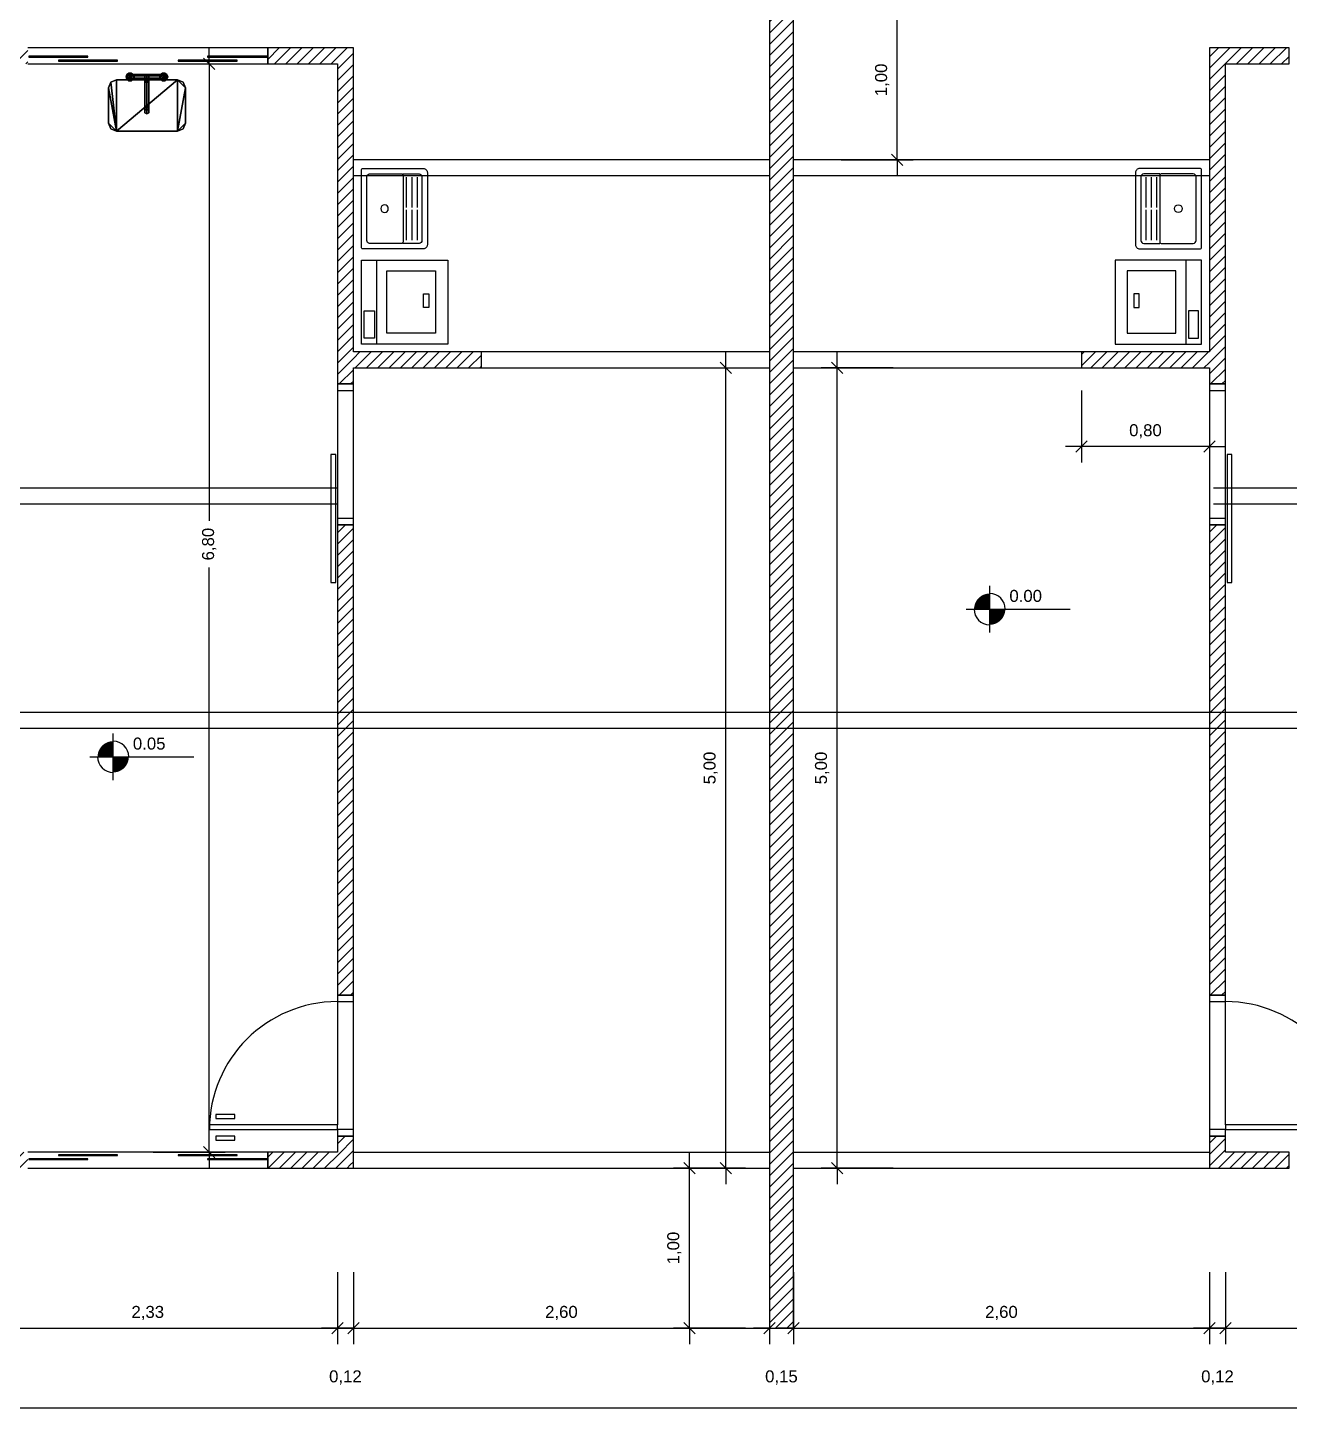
# Model space of a CAD drawing. Header units: metres. Extents: x 49 to 320, y -91 to 27.
# Drawn here: x 295.53 to 303.42, y -36.38 to -27.66 of the extents above; entities that cross this region are included whole.
import ezdxf

# ---------------------------------------------------------------- set-up
doc = ezdxf.new("R2010")
doc.units = ezdxf.units.M
doc.header["$LTSCALE"] = 0.2
for name, color, linetype in [('ARQ-___-___-CTA', 240, 'Continuous'), ('ARQ-___-___-LEG', 3, 'Continuous'), ('ARQ-___-___-VST', 9, 'Continuous'), ('ARQ-ALV', 6, 'Continuous'), ('ARQ-ALV-___-HTC', 13, 'Continuous'), ('ARQ-CXO', 2, 'Continuous'), ('ARQ-DVI', 1, 'Continuous'), ('ARQ-EQP', 24, 'Continuous'), ('ARQ-EQP-___-INT', 7, 'Continuous'), ('ARQ-PIS', 2, 'Continuous')]:
    doc.layers.add(name, color=color, linetype=linetype)
doc.styles.add('REGUA60', font='arial.ttf')
doc.dimstyles.new('Active3D', dxfattribs={"dimtxt": 1.5, "dimasz": 0.01, "dimexe": 2, "dimexo": 3, "dimgap": 0.98, "dimtad": 1, "dimlfac": -1, "dimrnd": 0.005, "dimzin": 0, "dimtxsty": 'REGUA60', "dimblk": 'COTATR', "dimcen": 4, "dimdle": 4, "dimclrt": 2, "dimadec": 0, "dimazin": 0, "dimtfac": 1, "dimtmove": 2, "dimatfit": 2, "dimfxl": 1, "dimarcsym": 0})
pattern_1 = [(45, (316.507574, -41.967676), (-0.03535534, 0.03535534), [])]

# ---------------------------------------------------------------- blocks, each defined once
blk = doc.blocks.new('EQLAV1_2')
at = {"color": 0}
blk.add_lwpolyline([(30.8, -10), (-30.8, -10), (-30.8, -73.5), (30.8, -73.5)], close=True, dxfattribs=at)
at = {"layer": 'ARQ-EQP-___-INT'}
blk.add_line((30.8, -21.3), (-30.8, -21.3), dxfattribs=at)
for points in [[(6.4, -19.6), (26.4, -19.6), (26.4, -12.1), (6.4, -12.1)], [(22.9, -64.6), (22.9, -28.8), (-23, -28.8), (-23, -64.6)], [(4, -59.7), (4, -55.7), (-6, -55.7), (-6, -59.7)]]:
    blk.add_lwpolyline(points, close=True, dxfattribs=at)
blk = doc.blocks.new('SAT13S_2')
at = {"layer": 'ARQ-EQP', "color": 0, "linetype": 'ByBlock'}
blk.add_lwpolyline([(-26.5, -48.5), (26.5, -48.5, 0.414214), (29.5, -45.5), (29.5, -1, 0.414214), (28.5, 0), (-28.5, 0, 0.414214), (-29.5, -1), (-29.5, -45.5, 0.414214)], format="xyb", close=True, dxfattribs=at)
at = {"layer": 'ARQ-EQP-___-INT'}
for points in [[(25.5, -27.7), (25.5, -6, 0.414214), (23.5, -4), (-23.5, -4, 0.414214), (-25.5, -6), (-25.5, -27.7)], [(-25.5, -27.8), (-25.5, -29.7, 0.414214), (-24.5, -30.6), (-23.2, -30.6), (23.1, -30.6), (24.5, -30.6, 0.414214), (25.5, -29.7), (25.5, -27.8)], [(-25.5, -30.5), (-25.5, -42.5, 0.414214), (-23.5, -44.5)], [(-23.5, -44.5), (23.5, -44.5, 0.414214), (25.5, -42.5), (25.5, -30.5, 0.414214)], [(-23.2, -33), (-0.9, -33, 0.414214)], [(-23.2, -37), (-0.9, -37, 0.414214)], [(-23.2, -41), (-0.9, -41, 0.414214)], [(0.8, -33), (23.1, -33, 0.414214)], [(0.8, -37), (23.1, -37, 0.414214)], [(0.8, -41), (23.1, -41, 0.414214)]]:
    blk.add_lwpolyline(points, format="xyb", dxfattribs=at)
blk.add_circle((0, -17), 2.8, dxfattribs=at)
blk = doc.blocks.new('MCCUB1_3')
at = {"color": 254}
mesh = blk.add_polyface(dxfattribs=at)
corners = [(-1.37, -30.51, 100.3), (-1.37, -30.51, 95.49), (-0.07, -31.26, 95.49), (-0.07, -31.26, 100.61), (-1.37, -29.01, 99.68), (-1.37, -29.01, 95.49), (-0.07, -28.26, 99.37), (-0.07, -28.26, 95.49), (1.23, -29.01, 99.68), (1.23, -29.01, 95.49), (1.23, -30.51, 100.3), (1.23, -30.51, 95.49), (-1.37, -27.24, 103.57), (-0.07, -27.55, 104.32), (-1.37, -26.62, 102.07), (-0.07, -26.31, 101.32), (1.23, -26.62, 102.07), (1.23, -27.24, 103.57), (-1.37, -10.62, 103.57), (-0.07, -10.31, 104.32), (-1.37, -11.24, 102.07), (-0.07, -11.55, 101.32), (1.23, -11.24, 102.07), (1.23, -10.62, 103.57), (-1.37, -7.57, 100.52), (-0.07, -7.04, 101.05), (-1.37, -8.63, 99.46), (-0.07, -9.16, 98.93), (1.23, -8.63, 99.46), (1.23, -7.57, 100.52), (-12.07, -6.6, 99.98), (-12.07, -7.35, 101.29), (11.93, -7.35, 101.29), (11.93, -6.6, 99.98), (-12.07, -7.36, 98.69), (11.93, -7.36, 98.69), (-12.07, -8.86, 98.7), (11.93, -8.86, 98.7), (-12.07, -9.6, 100), (11.93, -9.6, 100), (-12.07, -8.85, 101.29), (11.93, -8.85, 101.29), (12.46, -6.63, 106.88), (11.21, -5.72, 106.88), (9.67, -5.72, 106.88), (8.42, -6.62, 106.88), (7.93, -8.09, 106.88), (8.4, -9.56, 106.88), (9.64, -10.47, 106.88), (12.44, -9.59, 106.88), (11.19, -10.48, 106.88), (12.93, -8.12, 106.88), (12.46, -6.63, 101.88), (11.21, -5.72, 101.88), (9.67, -5.72, 101.88), (8.42, -6.62, 101.88), (7.93, -8.09, 101.88), (8.4, -9.56, 101.88), (9.64, -10.47, 101.88), (11.19, -10.48, 101.88), (12.44, -9.59, 101.88), (12.93, -8.12, 101.88), (-8.07, -8.12, 101.88), (-8.54, -6.63, 101.88), (-8.54, -6.63, 106.88), (-8.07, -8.12, 106.88), (-8.56, -9.59, 101.88), (-8.56, -9.59, 106.88), (-9.81, -10.48, 101.88), (-9.81, -10.48, 106.88), (-11.36, -10.47, 101.88), (-11.36, -10.47, 106.88), (-12.6, -9.56, 101.88), (-12.6, -9.56, 106.88), (-13.07, -8.09, 101.88), (-13.07, -8.09, 106.88), (-12.58, -6.62, 101.88), (-12.58, -6.62, 106.88), (-11.33, -5.72, 101.88), (-11.33, -5.72, 106.88), (-9.79, -5.72, 101.88), (-9.79, -5.72, 106.88)]
mesh.append_faces([[corners[k] for k in face] for face in [(30, 31, 32, 33), (34, 30, 33, 35), (36, 34, 35, 37), (38, 36, 37, 39), (40, 38, 39, 41), (31, 40, 41, 32), (52, 53, 43, 42), (53, 54, 44, 43), (54, 55, 45, 44), (55, 56, 46, 45), (56, 57, 47, 46), (57, 58, 48, 47), (58, 59, 50, 48), (59, 60, 49, 50), (60, 61, 51, 49), (61, 52, 42, 51), (62, 63, 64, 65), (66, 62, 65, 67), (68, 66, 67, 69), (70, 68, 69, 71), (72, 70, 71, 73), (74, 72, 73, 75), (76, 74, 75, 77), (78, 76, 77, 79), (80, 78, 79, 81), (63, 80, 81, 64)]], dxfattribs={"color": 254})
mesh.append_faces([[corners[k] for k in face] for face in [(32, 37, 35, 33), (49, 48, 50), (42, 49, 51), (64, 67, 65), (67, 71, 69)]], dxfattribs={"vtx0": -1, "color": 254})
mesh.append_faces([[corners[k] for k in face] for face in [(32, 39, 37), (42, 44, 45), (42, 45, 46), (42, 46, 47), (42, 47, 48), (64, 73, 71), (64, 75, 73), (64, 77, 75), (64, 79, 77)]], dxfattribs={"vtx0": -1, "vtx2": -1, "color": 254})
mesh.append_faces([[corners[k] for k in face] for face in [(24, 18, 19, 25), (26, 20, 18, 24), (27, 21, 20, 26), (28, 22, 21, 27), (29, 23, 22, 28), (25, 19, 23, 29)]], dxfattribs={"vtx1": -1, "color": 254})
mesh.append_faces([[corners[k] for k in face] for face in [(36, 38, 31)]], dxfattribs={"vtx1": -1, "vtx2": -1, "color": 254})
mesh.append_faces([[corners[k] for k in face] for face in [(12, 0, 3, 13), (14, 4, 0, 12), (15, 6, 4, 14), (16, 8, 6, 15), (17, 10, 8, 16), (13, 3, 10, 17), (18, 12, 13, 19), (20, 14, 12, 18), (21, 15, 14, 20), (22, 16, 15, 21), (23, 17, 16, 22), (19, 13, 17, 23)]], dxfattribs={"vtx1": -1, "vtx3": -1, "color": 254})
mesh.append_faces([[corners[k] for k in face] for face in [(32, 41, 39), (30, 34, 36, 31), (38, 40, 31), (42, 43, 44), (64, 81, 79)]], dxfattribs={"vtx2": -1, "color": 254})
mesh.append_faces([[corners[k] for k in face] for face in [(0, 1, 2, 3), (4, 5, 1, 0), (6, 7, 5, 4), (8, 9, 7, 6), (10, 11, 9, 8), (3, 2, 11, 10)]], dxfattribs={"vtx3": -1, "color": 254})
mesh = blk.add_polyface(dxfattribs=at)
corners = [(-24, -37, 70), (-22.54, -40.54, 70), (-19, -42, 70), (-24, -15, 70), (-22.54, -11.46, 70), (-19, -10, 70), (19, -10, 70), (19, -42, 70), (24, -15, 70), (24, -37, 70), (22.54, -40.54, 70), (22.54, -11.46, 70), (-24, -37, 85), (-22.54, -40.54, 85), (-19, -42, 85), (19, -42, 85), (22.54, -40.54, 85), (24, -37, 85), (24, -15, 85), (22.54, -11.46, 85), (19, -10, 85), (-19, -10, 85), (-22.54, -11.46, 85), (-24, -15, 85)]
mesh.append_faces([[corners[k] for k in face] for face in [(9, 7, 10), (6, 8, 11)]], dxfattribs={"vtx0": -1, "color": 254})
mesh.append_faces([[corners[k] for k in face] for face in [(0, 2, 3), (3, 2, 4), (4, 2, 5), (5, 2, 6), (8, 7, 9)]], dxfattribs={"vtx0": -1, "vtx1": -1, "color": 254})
mesh.append_faces([[corners[k] for k in face] for face in [(6, 7, 8)]], dxfattribs={"vtx0": -1, "vtx1": -1, "vtx2": -1, "color": 254})
mesh.append_faces([[corners[k] for k in face] for face in [(6, 2, 7)]], dxfattribs={"vtx0": -1, "vtx2": -1, "color": 254})
mesh.append_faces([[corners[k] for k in face] for face in [(12, 13, 0), (13, 14, 1), (14, 15, 2), (15, 16, 7), (16, 17, 10), (17, 18, 9), (18, 19, 8), (19, 20, 11), (20, 21, 6), (21, 22, 5), (22, 23, 4), (23, 12, 3)]], dxfattribs={"vtx1": -1, "color": 254})
mesh.append_faces([[corners[k] for k in face] for face in [(0, 1, 2), (13, 1, 0), (14, 2, 1), (15, 7, 2), (16, 10, 7), (17, 9, 10), (18, 8, 9), (19, 11, 8), (20, 6, 11), (21, 5, 6), (22, 4, 5), (23, 3, 4), (12, 0, 3)]], dxfattribs={"vtx2": -1, "color": 254})
blk = doc.blocks.new('COTATR')
at = {"color": 6}
blk.add_line((-71, -71), (71, 71), dxfattribs=at)
at = {"color": 0, "linetype": 'ByBlock'}
blk.add_line((0, 0), (200, 0), dxfattribs=at)
blk = doc.blocks.new('*D652')
at = {"layer": 'ARQ-___-___-CTA', "color": 0, "lineweight": -2, "transparency": 16777216}
for p, q in [((300.1689, -35.4317), (300.1689, -35.8817)), ((297.5694, -35.7817), (300.1684, -35.7817))]:
    blk.add_line(p, q, dxfattribs=at)
at = {"layer": 'Defpoints', "color": 0, "transparency": 16777216}
for p in [(297.5689, -35.2817), (300.1689, -35.2817), (300.1689, -35.7817)]:
    blk.add_point(p, dxfattribs=at)
at = {"layer": 'ARQ-___-___-CTA', "color": 0, "lineweight": -2, "transparency": 16777216, "xscale": 0.0005, "yscale": 0.0005, "zscale": 0.0005, "rotation": 180}
blk.add_blockref('COTATR', (297.5689, -35.7817), dxfattribs=at)
at = {"layer": 'ARQ-___-___-CTA', "color": 0, "lineweight": -2, "transparency": 16777216, "xscale": 0.0005, "yscale": 0.0005, "zscale": 0.0005}
blk.add_blockref('COTATR', (300.1689, -35.7817), dxfattribs=at)
at = {"layer": 'ARQ-___-___-CTA', "color": 2, "transparency": 16777216, "insert": (298.8689, -35.6876), "char_height": 0.075, "attachment_point": 5, "style": 'REGUA60'}
blk.add_mtext('2,60', dxfattribs=at)
blk = doc.blocks.new('*D653')
at = {"layer": 'ARQ-___-___-CTA', "color": 0, "lineweight": -2, "transparency": 16777216}
for p, q in [((300.3189, -35.4317), (300.3189, -35.8817)), ((300.1694, -35.7817), (300.3184, -35.7817))]:
    blk.add_line(p, q, dxfattribs=at)
at = {"layer": 'Defpoints', "color": 0, "transparency": 16777216}
for p in [(300.1689, -35.2817), (300.3189, -35.2817), (300.3189, -35.7817)]:
    blk.add_point(p, dxfattribs=at)
at = {"layer": 'ARQ-___-___-CTA', "color": 0, "lineweight": -2, "transparency": 16777216, "xscale": 0.0005, "yscale": 0.0005, "zscale": 0.0005, "rotation": 180}
blk.add_blockref('COTATR', (300.1689, -35.7817), dxfattribs=at)
at = {"layer": 'ARQ-___-___-CTA', "color": 0, "lineweight": -2, "transparency": 16777216, "xscale": 0.0005, "yscale": 0.0005, "zscale": 0.0005}
blk.add_blockref('COTATR', (300.3189, -35.7817), dxfattribs=at)
at = {"layer": 'ARQ-___-___-CTA', "color": 2, "transparency": 16777216, "insert": (300.2439, -36.0904), "char_height": 0.075, "attachment_point": 5, "style": 'REGUA60'}
blk.add_mtext('0,15', dxfattribs=at)
blk = doc.blocks.new('*D654')
at = {"layer": 'ARQ-___-___-CTA', "color": 0, "lineweight": -2, "transparency": 16777216}
for p, q in [((302.9189, -35.4317), (302.9189, -35.8817)), ((300.3194, -35.7817), (302.9184, -35.7817))]:
    blk.add_line(p, q, dxfattribs=at)
at = {"layer": 'Defpoints', "color": 0, "transparency": 16777216}
for p in [(300.3189, -35.2817), (302.9189, -35.2817), (302.9189, -35.7817)]:
    blk.add_point(p, dxfattribs=at)
at = {"layer": 'ARQ-___-___-CTA', "color": 0, "lineweight": -2, "transparency": 16777216, "xscale": 0.0005, "yscale": 0.0005, "zscale": 0.0005, "rotation": 180}
blk.add_blockref('COTATR', (300.3189, -35.7817), dxfattribs=at)
at = {"layer": 'ARQ-___-___-CTA', "color": 0, "lineweight": -2, "transparency": 16777216, "xscale": 0.0005, "yscale": 0.0005, "zscale": 0.0005}
blk.add_blockref('COTATR', (302.9189, -35.7817), dxfattribs=at)
at = {"layer": 'ARQ-___-___-CTA', "color": 2, "transparency": 16777216, "insert": (301.6189, -35.6876), "char_height": 0.075, "attachment_point": 5, "style": 'REGUA60'}
blk.add_mtext('2,60', dxfattribs=at)
blk = doc.blocks.new('*D657')
at = {"layer": 'ARQ-___-___-CTA', "color": 0, "lineweight": -2, "transparency": 16777216}
for p, q in [((274.0839, -35.9317), (274.0839, -36.3817)), ((308.9639, -35.9317), (308.9639, -36.3817)), ((274.0844, -36.2817), (291.5472, -36.2817)), ((308.9634, -36.2817), (291.8983, -36.2817))]:
    blk.add_line(p, q, dxfattribs=at)
at = {"layer": 'Defpoints', "color": 0, "transparency": 16777216}
for p in [(274.0839, -35.7817), (308.9639, -35.7817), (308.9639, -36.2817)]:
    blk.add_point(p, dxfattribs=at)
at = {"layer": 'ARQ-___-___-CTA', "color": 0, "lineweight": -2, "transparency": 16777216, "xscale": 0.0005, "yscale": 0.0005, "zscale": 0.0005, "rotation": 180}
blk.add_blockref('COTATR', (274.0839, -36.2817), dxfattribs=at)
at = {"layer": 'ARQ-___-___-CTA', "color": 0, "lineweight": -2, "transparency": 16777216, "xscale": 0.0005, "yscale": 0.0005, "zscale": 0.0005}
blk.add_blockref('COTATR', (308.9639, -36.2817), dxfattribs=at)
at = {"layer": 'ARQ-___-___-CTA', "color": 2, "transparency": 16777216, "insert": (291.7227, -36.2817), "char_height": 0.075, "attachment_point": 5, "style": 'REGUA60'}
blk.add_mtext('34,88', dxfattribs=at)
blk = doc.blocks.new('*D640')
at = {"layer": 'ARQ-___-___-CTA', "color": 0, "lineweight": -2, "transparency": 16777216}
for p, q in [((302.1189, -29.9218), (302.1189, -30.3718)), ((302.9189, -29.9218), (302.9189, -30.3718)), ((302.9184, -30.2718), (302.1194, -30.2718))]:
    blk.add_line(p, q, dxfattribs=at)
at = {"layer": 'Defpoints', "color": 0, "transparency": 16777216}
for p in [(302.1189, -29.7718), (302.9189, -29.7718), (302.1189, -30.2718)]:
    blk.add_point(p, dxfattribs=at)
at = {"layer": 'ARQ-___-___-CTA', "color": 0, "lineweight": -2, "transparency": 16777216, "xscale": 0.0005, "yscale": 0.0005, "zscale": 0.0005, "rotation": 180}
blk.add_blockref('COTATR', (302.1189, -30.2718), dxfattribs=at)
at = {"layer": 'ARQ-___-___-CTA', "color": 0, "lineweight": -2, "transparency": 16777216, "xscale": 0.0005, "yscale": 0.0005, "zscale": 0.0005}
blk.add_blockref('COTATR', (302.9189, -30.2718), dxfattribs=at)
at = {"layer": 'ARQ-___-___-CTA', "color": 2, "transparency": 16777216, "insert": (302.5189, -30.1777), "char_height": 0.075, "attachment_point": 5, "style": 'REGUA60'}
blk.add_mtext('0,80', dxfattribs=at)
blk = doc.blocks.new('*D641')
at = {"layer": 'ARQ-___-___-CTA', "color": 0, "lineweight": -2, "transparency": 16777216}
for p, q in [((300.9421, -29.7817), (300.4921, -29.7817)), ((300.5921, -34.7812), (300.5921, -29.7822)), ((300.9421, -34.7817), (300.4921, -34.7817))]:
    blk.add_line(p, q, dxfattribs=at)
at = {"layer": 'Defpoints', "color": 0, "transparency": 16777216}
for p in [(300.5921, -29.7817), (301.0921, -29.7817), (301.0921, -34.7817)]:
    blk.add_point(p, dxfattribs=at)
at = {"layer": 'ARQ-___-___-CTA', "color": 0, "lineweight": -2, "transparency": 16777216, "xscale": 0.0005, "yscale": 0.0005, "zscale": 0.0005}
for p, rotation in [((300.5921, -29.7817), 90), ((300.5921, -34.7817), 270)]:
    blk.add_blockref('COTATR', p, dxfattribs=dict(at, rotation=rotation))
at = {"layer": 'ARQ-___-___-CTA', "color": 2, "transparency": 16777216, "insert": (300.498, -32.2817), "char_height": 0.075, "attachment_point": 5, "rotation": 90, "style": 'REGUA60'}
blk.add_mtext('5,00', dxfattribs=at)
blk = doc.blocks.new('*D642')
at = {"layer": 'ARQ-___-___-CTA', "color": 0, "lineweight": -2, "transparency": 16777216}
for p, q in [((299.5457, -29.7817), (299.9957, -29.7817)), ((299.8957, -34.7812), (299.8957, -29.7822)), ((299.5457, -34.7817), (299.9957, -34.7817))]:
    blk.add_line(p, q, dxfattribs=at)
at = {"layer": 'Defpoints', "color": 0, "transparency": 16777216}
for p in [(299.3957, -29.7817), (299.8957, -29.7817), (299.3957, -34.7817)]:
    blk.add_point(p, dxfattribs=at)
at = {"layer": 'ARQ-___-___-CTA', "color": 0, "lineweight": -2, "transparency": 16777216, "xscale": 0.0005, "yscale": 0.0005, "zscale": 0.0005}
for p, rotation in [((299.8957, -29.7817), 90), ((299.8957, -34.7817), 270)]:
    blk.add_blockref('COTATR', p, dxfattribs=dict(at, rotation=rotation))
at = {"layer": 'ARQ-___-___-CTA', "color": 2, "transparency": 16777216, "insert": (299.8016, -32.2817), "char_height": 0.075, "attachment_point": 5, "rotation": 90, "style": 'REGUA60'}
blk.add_mtext('5,00', dxfattribs=at)
blk = doc.blocks.new('*D632')
at = {"layer": 'ARQ-___-___-CTA', "color": 0, "lineweight": -2, "transparency": 16777216}
for p, q in [((300.0189, -34.7817), (299.5689, -34.7817)), ((299.6689, -35.7812), (299.6689, -34.7822)), ((300.0189, -35.7817), (299.5689, -35.7817))]:
    blk.add_line(p, q, dxfattribs=at)
at = {"layer": 'Defpoints', "color": 0, "transparency": 16777216}
for p in [(299.6689, -34.7817), (300.1689, -34.7817), (300.1689, -35.7817)]:
    blk.add_point(p, dxfattribs=at)
at = {"layer": 'ARQ-___-___-CTA', "color": 0, "lineweight": -2, "transparency": 16777216, "xscale": 0.0005, "yscale": 0.0005, "zscale": 0.0005}
for p, rotation in [((299.6689, -34.7817), 90), ((299.6689, -35.7817), 270)]:
    blk.add_blockref('COTATR', p, dxfattribs=dict(at, rotation=rotation))
at = {"layer": 'ARQ-___-___-CTA', "color": 2, "transparency": 16777216, "insert": (299.5748, -35.2817), "char_height": 0.075, "attachment_point": 5, "rotation": 90, "style": 'REGUA60'}
blk.add_mtext('1,00', dxfattribs=at)
blk = doc.blocks.new('*D637')
at = {"layer": 'ARQ-___-___-CTA', "color": 0, "lineweight": -2, "transparency": 16777216}
for p, q in [((300.6176, -27.4817), (301.0676, -27.4817)), ((300.9676, -28.4812), (300.9676, -27.4822)), ((300.6176, -28.4817), (301.0676, -28.4817))]:
    blk.add_line(p, q, dxfattribs=at)
at = {"layer": 'Defpoints', "color": 0, "transparency": 16777216}
for p in [(300.4676, -27.4817), (300.9676, -27.4817), (300.4676, -28.4817)]:
    blk.add_point(p, dxfattribs=at)
at = {"layer": 'ARQ-___-___-CTA', "color": 0, "lineweight": -2, "transparency": 16777216, "xscale": 0.0005, "yscale": 0.0005, "zscale": 0.0005}
for p, rotation in [((300.9676, -27.4817), 90), ((300.9676, -28.4817), 270)]:
    blk.add_blockref('COTATR', p, dxfattribs=dict(at, rotation=rotation))
at = {"layer": 'ARQ-___-___-CTA', "color": 2, "transparency": 16777216, "insert": (300.8735, -27.9817), "char_height": 0.075, "attachment_point": 5, "rotation": 90, "style": 'REGUA60'}
blk.add_mtext('1,00', dxfattribs=at)
blk = doc.blocks.new('NivelPB')
for p, q in [((0, -2.92), (0, 2.92)), ((-2.92, 0), (10.07, 0))]:
    blk.add_line(p, q)
at = {"const_width": 1.95}
for points in [[(-0.98, 0, -0.414214), (0, 0.98, -0.618034)], [(0, -0.98, 0.414214), (0.98, 0, 0.618034)]]:
    blk.add_lwpolyline(points, format="xyb", dxfattribs=at)
for start, end in [(0, 90), (180, 270)]:
    blk.add_arc((0, 0), 1.95, start, end)
at = {"color": 0, "linetype": 'ByBlock', "style": 'REGUA60', "width": 1.4}
blk.add_attdef('NIVEL', (2.46, 0.9), '', height=1.5, dxfattribs=at)
blk = doc.blocks.new('*D628')
at = {"layer": 'ARQ-___-___-CTA', "color": 0, "lineweight": -2, "transparency": 16777216}
for p, q in [((296.3175, -27.8817), (296.7675, -27.8817)), ((296.6675, -27.8822), (296.6675, -30.7361)), ((296.6675, -34.6812), (296.6675, -31.0291)), ((296.3175, -34.6817), (296.7675, -34.6817))]:
    blk.add_line(p, q, dxfattribs=at)
at = {"layer": 'Defpoints', "color": 0, "transparency": 16777216}
for p in [(296.1675, -27.8817), (296.6675, -27.8817), (296.1675, -34.6817)]:
    blk.add_point(p, dxfattribs=at)
at = {"layer": 'ARQ-___-___-CTA', "color": 0, "lineweight": -2, "transparency": 16777216, "xscale": 0.0005, "yscale": 0.0005, "zscale": 0.0005}
for p, rotation in [((296.6675, -27.8817), 90), ((296.6675, -34.6817), 270)]:
    blk.add_blockref('COTATR', p, dxfattribs=dict(at, rotation=rotation))
at = {"layer": 'ARQ-___-___-CTA', "color": 2, "transparency": 16777216, "insert": (296.6675, -30.8826), "char_height": 0.075, "attachment_point": 5, "rotation": 90, "style": 'REGUA60'}
blk.add_mtext('6,80', dxfattribs=at)

msp = doc.modelspace()

# ---------------------------------------------------------------- hatches: boundary and pattern name
at = {"layer": 'ARQ-ALV-___-HTC'}
h = msp.add_hatch(dxfattribs=at)
h.set_pattern_fill('_U', color=256, scale=0.05, angle=45, style=0, pattern_type=0)
h.set_pattern_definition(pattern_1)
h.paths.add_polyline_path([(300.3189, -35.7817), (300.3189, -27.4817), (300.1689, -27.4817), (300.1689, -35.7817)])
h = msp.add_hatch(dxfattribs=at)
h.set_pattern_fill('_U', color=256, scale=0.05, angle=45, style=0, pattern_type=0)
h.set_pattern_definition(pattern_1)
h.paths.add_polyline_path([(291.5989, -27.7817), (291.5989, -27.8817), (292.5489, -27.8817), (292.5489, -27.7817)])
h.paths.add_polyline_path([(297.0339, -27.7817), (297.0339, -27.8817), (297.4689, -27.8817), (297.5689, -27.7817)])
h.paths.add_polyline_path([(295.5339, -27.7817), (294.0489, -27.7817), (294.0489, -27.8817), (295.5339, -27.8817)])
h = msp.add_hatch(dxfattribs=at)
h.set_pattern_fill('_U', color=256, scale=0.05, angle=45, style=0, pattern_type=0)
h.set_pattern_definition(pattern_1)
h.paths.add_polyline_path([(297.4689, -29.8817), (297.5689, -29.8817), (297.5689, -27.7817), (297.4689, -27.8817)])
h.paths.add_polyline_path([(297.5689, -33.7017), (297.5689, -30.7617), (297.4689, -30.7617), (297.4689, -33.7017)])
h.paths.add_polyline_path([(297.4689, -34.5817), (297.4689, -34.6817), (297.5689, -34.7817), (297.5689, -34.5817)])
h = msp.add_hatch(dxfattribs=at)
h.set_pattern_fill('_U', color=256, scale=0.05, angle=45, style=0, pattern_type=0)
h.set_pattern_definition(pattern_1)
h.paths.add_polyline_path([(307.8639, -27.8817), (308.8139, -27.8817), (308.8139, -27.7817), (307.8639, -27.7817)])
h.paths.add_polyline_path([(306.3639, -27.8817), (306.3639, -27.7817), (304.9164, -27.7817), (304.9164, -27.8817)])
h.paths.add_polyline_path([(303.4164, -27.8817), (303.4164, -27.7817), (302.9189, -27.7817), (303.0189, -27.8817)])
h = msp.add_hatch(dxfattribs=at)
h.set_pattern_fill('_U', color=256, scale=0.05, angle=45, style=0, pattern_type=0)
h.set_pattern_definition(pattern_1)
h.paths.add_polyline_path([(302.9189, -33.7017), (303.0189, -33.7017), (303.0189, -30.7617), (302.9189, -30.7617)])
h.paths.add_polyline_path([(302.9189, -34.5817), (302.9189, -34.7817), (303.0189, -34.6817), (303.0189, -34.5817)])
h.paths.add_polyline_path([(303.0189, -29.8817), (303.0189, -27.8817), (302.9189, -27.7817), (302.9189, -29.8817)])
h = msp.add_hatch(dxfattribs=at)
h.set_pattern_fill('_U', color=256, scale=0.05, angle=45, style=0, pattern_type=0)
h.set_pattern_definition(pattern_1)
h.paths.add_polyline_path([(297.5689, -29.6817), (297.5689, -29.7817), (298.3689, -29.7817), (298.3689, -29.6817)])
h = msp.add_hatch(dxfattribs=at)
h.set_pattern_fill('_U', color=256, scale=0.05, angle=45, style=0, pattern_type=0)
h.set_pattern_definition(pattern_1)
h.paths.add_polyline_path([(302.9189, -29.7817), (302.9189, -29.6817), (302.1189, -29.6817), (302.1189, -29.7817)])
h = msp.add_hatch(dxfattribs=at)
h.set_pattern_fill('_U', color=256, scale=0.05, angle=45, style=0, pattern_type=0)
h.set_pattern_definition(pattern_1)
h.paths.add_polyline_path([(291.5989, -34.6817), (291.5989, -34.7817), (292.5489, -34.7817), (292.5489, -34.6817)])
h.paths.add_polyline_path([(297.0339, -34.6817), (297.0339, -34.7817), (297.5689, -34.7817), (297.4689, -34.6817)])
h.paths.add_polyline_path([(295.5339, -34.6817), (294.0489, -34.6817), (294.0489, -34.7817), (295.5339, -34.7817)])
h = msp.add_hatch(dxfattribs=at)
h.set_pattern_fill('_U', color=256, scale=0.05, angle=45, style=0, pattern_type=0)
h.set_pattern_definition(pattern_1)
h.paths.add_polyline_path([(307.8639, -34.7817), (308.8139, -34.7817), (308.8139, -34.6817), (307.8639, -34.6817)])
h.paths.add_polyline_path([(306.3639, -34.7817), (306.3639, -34.6817), (304.9164, -34.6817), (304.9164, -34.7817)])
h.paths.add_polyline_path([(303.4164, -34.7817), (303.4164, -34.6817), (303.0189, -34.6817), (302.9189, -34.7817)])

# ---------------------------------------------------------------- linework, layer by layer
at = {"layer": 'ARQ-___-___-CTA'}
for p, q in [((297.4689, -35.4317), (297.4689, -35.8817)), ((297.5689, -35.4317), (297.5689, -35.8817)), ((303.0189, -35.4317), (303.0189, -35.8817)), ((295.0994, -35.7817), (297.4684, -35.7817)), ((297.4694, -35.7817), (297.5684, -35.7817)), ((302.9194, -35.7817), (303.0184, -35.7817)), ((303.0194, -35.7817), (305.3134, -35.7817))]:
    msp.add_line(p, q, dxfattribs=at)
at = {"layer": 'ARQ-___-___-LEG'}
for p, q in [((294.1389, -30.5317), (297.4689, -30.5317)), ((302.9439, -30.5317), (306.2739, -30.5317)), ((294.1389, -30.6317), (297.4689, -30.6317)), ((302.9439, -30.6317), (306.3139, -30.6317)), ((294.1389, -31.9317), (306.2739, -31.9317)), ((294.1389, -32.0317), (306.2739, -32.0317))]:
    msp.add_line(p, q, dxfattribs=at)
at = {"layer": 'ARQ-___-___-VST'}
for p, q in [((297.0329, -27.7817), (295.5349, -27.7817)), ((295.5349, -27.8817), (297.0329, -27.8817)), ((297.4689, -29.9217), (297.4689, -30.7217)), ((297.5689, -30.7217), (297.5689, -29.9217)), ((302.9189, -29.9217), (302.9189, -30.7217)), ((303.0189, -30.7217), (303.0189, -29.9217)), ((297.4689, -33.7417), (297.4689, -34.5117)), ((297.5689, -34.5417), (297.5689, -33.7417)), ((302.9189, -33.7417), (302.9189, -34.5417)), ((303.0189, -34.5117), (303.0189, -33.7417)), ((296.8289, -34.4467), (296.7089, -34.4467)), ((296.7089, -34.4467), (296.7089, -34.4717)), ((296.8289, -34.4717), (296.8289, -34.4467)), ((296.7089, -34.4717), (296.8289, -34.4717)), ((296.8289, -34.5817), (296.7089, -34.5817)), ((296.7089, -34.5817), (296.7089, -34.6067)), ((296.7089, -34.6067), (296.8289, -34.6067)), ((296.8289, -34.6067), (296.8289, -34.5817)), ((297.0329, -34.6817), (295.5349, -34.6817)), ((295.5349, -34.7817), (297.0329, -34.7817))]:
    msp.add_line(p, q, dxfattribs=at)
at = {"layer": 'ARQ-ALV'}
for p, q in [((300.1689, -27.4817), (300.1689, -35.7817)), ((300.3189, -35.7817), (300.3189, -27.4817)), ((297.0339, -27.7817), (297.0339, -27.8817)), ((297.5689, -27.7817), (297.0339, -27.7817)), ((297.5689, -29.6817), (297.5689, -27.7817)), ((303.4164, -27.7817), (302.9189, -27.7817)), ((302.9189, -27.7817), (302.9189, -29.6817)), ((303.4164, -27.8817), (303.4164, -27.7817)), ((297.0339, -27.8817), (297.4689, -27.8817)), ((297.4689, -27.8817), (297.4689, -29.8817)), ((303.0189, -27.8817), (303.4164, -27.8817)), ((303.0189, -29.8817), (303.0189, -27.8817)), ((298.3689, -29.6817), (297.5689, -29.6817)), ((300.1689, -29.6817), (297.5689, -29.6817)), ((298.3689, -29.7817), (298.3689, -29.6817)), ((302.9189, -29.6817), (300.3189, -29.6817)), ((302.1189, -29.6817), (302.1189, -29.7817)), ((302.9189, -29.6817), (302.1189, -29.6817)), ((297.5689, -29.8817), (297.5689, -29.7817)), ((297.5689, -29.7817), (298.3689, -29.7817)), ((297.5689, -29.7817), (300.1689, -29.7817)), ((300.3189, -29.7817), (302.9189, -29.7817)), ((302.1189, -29.7817), (302.9189, -29.7817)), ((302.9189, -29.7817), (302.9189, -29.8817)), ((297.4689, -29.8817), (297.5689, -29.8817)), ((302.9189, -29.8817), (303.0189, -29.8817)), ((297.5689, -30.7617), (297.4689, -30.7617)), ((297.4689, -30.7617), (297.4689, -33.7017)), ((297.5689, -33.7017), (297.5689, -30.7617)), ((303.0189, -30.7617), (302.9189, -30.7617)), ((302.9189, -30.7617), (302.9189, -33.7017)), ((303.0189, -33.7017), (303.0189, -30.7617)), ((297.4689, -33.7017), (297.5689, -33.7017)), ((302.9189, -33.7017), (303.0189, -33.7017)), ((297.4689, -34.5817), (297.4689, -34.6817)), ((297.5689, -34.5817), (297.4689, -34.5817)), ((297.5689, -34.7817), (297.5689, -34.5817)), ((302.9189, -34.5817), (302.9189, -34.7817)), ((303.0189, -34.5817), (302.9189, -34.5817)), ((303.0189, -34.6817), (303.0189, -34.5817)), ((297.0339, -34.6817), (297.0339, -34.7817)), ((297.4689, -34.6817), (297.0339, -34.6817)), ((303.4164, -34.6817), (303.0189, -34.6817)), ((303.4164, -34.7817), (303.4164, -34.6817)), ((297.0339, -34.7817), (297.5689, -34.7817)), ((302.9189, -34.7817), (303.4164, -34.7817)), ((300.1689, -35.7817), (300.3189, -35.7817))]:
    msp.add_line(p, q, dxfattribs=at)
at = {"layer": 'ARQ-CXO'}
for p, q in [((297.0339, -27.7817), (297.0329, -27.7817)), ((297.0329, -27.7817), (297.0329, -27.8817)), ((297.0339, -27.8817), (297.0339, -27.7817)), ((297.0329, -27.8817), (297.0339, -27.8817)), ((297.5689, -29.8817), (297.4689, -29.8817)), ((297.4689, -29.8817), (297.4689, -29.9217)), ((297.4689, -29.9217), (297.5689, -29.9217)), ((297.5689, -29.9217), (297.5689, -29.8817)), ((303.0189, -29.8817), (302.9189, -29.8817)), ((302.9189, -29.8817), (302.9189, -29.9217)), ((302.9189, -29.9217), (303.0189, -29.9217)), ((303.0189, -29.9217), (303.0189, -29.8817)), ((297.4589, -30.3217), (297.4289, -30.3217)), ((297.4289, -30.3217), (297.4289, -31.1217)), ((297.4589, -31.1217), (297.4589, -30.3217)), ((303.0589, -30.3217), (303.0289, -30.3217)), ((303.0289, -30.3217), (303.0289, -31.1217)), ((303.0589, -31.1217), (303.0589, -30.3217)), ((297.4689, -30.7217), (297.4689, -30.7617)), ((297.5689, -30.7217), (297.4689, -30.7217)), ((297.4689, -30.7617), (297.5689, -30.7617)), ((297.5689, -30.7617), (297.5689, -30.7217)), ((302.9189, -30.7217), (302.9189, -30.7617)), ((303.0189, -30.7217), (302.9189, -30.7217)), ((302.9189, -30.7617), (303.0189, -30.7617)), ((303.0189, -30.7617), (303.0189, -30.7217)), ((297.4289, -31.1217), (297.4589, -31.1217)), ((303.0289, -31.1217), (303.0589, -31.1217)), ((297.5689, -33.7017), (297.4689, -33.7017)), ((297.4689, -33.7017), (297.4689, -33.7417)), ((297.4689, -33.7417), (297.5689, -33.7417)), ((297.5689, -33.7417), (297.5689, -33.7017)), ((303.0189, -33.7017), (302.9189, -33.7017)), ((302.9189, -33.7017), (302.9189, -33.7417)), ((302.9189, -33.7417), (303.0189, -33.7417)), ((303.0189, -33.7417), (303.0189, -33.7017)), ((297.4689, -34.5117), (296.6689, -34.5117)), ((296.6689, -34.5117), (296.6689, -34.5417)), ((296.6689, -34.5417), (297.4689, -34.5417)), ((297.4689, -34.5417), (297.4689, -34.5117)), ((297.4689, -34.5417), (297.4689, -34.5817)), ((297.5689, -34.5417), (297.4689, -34.5417)), ((297.5689, -34.5817), (297.5689, -34.5417)), ((302.9189, -34.5417), (302.9189, -34.5817)), ((303.0189, -34.5417), (302.9189, -34.5417)), ((303.8189, -34.5117), (303.0189, -34.5117)), ((303.0189, -34.5117), (303.0189, -34.5417)), ((303.0189, -34.5817), (303.0189, -34.5417)), ((303.0189, -34.5417), (303.8189, -34.5417)), ((297.4689, -34.5817), (297.5689, -34.5817)), ((302.9189, -34.5817), (303.0189, -34.5817)), ((297.0339, -34.6817), (297.0329, -34.6817)), ((297.0329, -34.6817), (297.0329, -34.7817)), ((297.0339, -34.7817), (297.0339, -34.6817)), ((297.0329, -34.7817), (297.0339, -34.7817))]:
    msp.add_line(p, q, dxfattribs=at)
at = {"layer": 'ARQ-DVI'}
for p, q in [((295.9101, -27.8342), (295.5409, -27.8342)), ((295.5409, -27.8342), (295.5409, -27.8392)), ((295.5409, -27.8392), (295.9101, -27.8392)), ((296.0947, -27.8592), (295.7255, -27.8592)), ((295.7255, -27.8592), (295.7255, -27.8642)), ((295.7255, -27.8642), (296.0947, -27.8642)), ((295.9101, -27.8392), (295.9101, -27.8342)), ((296.0947, -27.8642), (296.0947, -27.8592)), ((296.8422, -27.8592), (296.473, -27.8592)), ((296.473, -27.8592), (296.473, -27.8642)), ((296.473, -27.8642), (296.8422, -27.8642)), ((297.0269, -27.8342), (296.6576, -27.8342)), ((296.6576, -27.8342), (296.6576, -27.8392)), ((296.6576, -27.8392), (297.0269, -27.8392)), ((296.8422, -27.8642), (296.8422, -27.8592)), ((297.0269, -27.8392), (297.0269, -27.8342)), ((295.9101, -34.7242), (295.5409, -34.7242)), ((295.5409, -34.7242), (295.5409, -34.7292)), ((296.0947, -34.6992), (295.7255, -34.6992)), ((295.7255, -34.6992), (295.7255, -34.7042)), ((295.7255, -34.7042), (296.0947, -34.7042)), ((295.9101, -34.7292), (295.9101, -34.7242)), ((296.0947, -34.7042), (296.0947, -34.6992)), ((296.8422, -34.6992), (296.473, -34.6992)), ((296.473, -34.6992), (296.473, -34.7042)), ((296.473, -34.7042), (296.8422, -34.7042)), ((297.0269, -34.7242), (296.6576, -34.7242)), ((296.6576, -34.7242), (296.6576, -34.7292)), ((296.8422, -34.7042), (296.8422, -34.6992)), ((297.0269, -34.7292), (297.0269, -34.7242)), ((295.5409, -34.7292), (295.9101, -34.7292)), ((296.6576, -34.7292), (297.0269, -34.7292))]:
    msp.add_line(p, q, dxfattribs=at)
at = {"layer": 'ARQ-PIS'}
for p, q in [((300.1689, -28.4817), (297.5689, -28.4817)), ((300.1689, -28.4817), (297.5689, -28.4817)), ((302.9189, -28.4817), (300.3189, -28.4817)), ((302.9189, -28.4817), (300.3189, -28.4817)), ((300.1689, -28.5817), (297.5689, -28.5817)), ((302.9189, -28.5817), (300.3189, -28.5817)), ((302.9189, -28.5817), (300.3189, -28.5817)), ((297.5689, -30.7217), (297.5689, -29.9217)), ((302.9189, -29.9217), (302.9189, -30.7217)), ((297.5689, -34.5417), (297.5689, -33.7417)), ((302.9189, -33.7417), (302.9189, -34.5417)), ((297.5689, -34.6817), (300.1689, -34.6817)), ((297.5689, -34.6817), (300.1689, -34.6817)), ((300.3189, -34.6817), (302.9189, -34.6817)), ((300.3189, -34.6817), (302.9189, -34.6817)), ((297.5689, -34.7817), (300.1689, -34.7817)), ((297.5689, -34.7817), (300.1689, -34.7817)), ((300.3189, -34.7817), (302.9189, -34.7817)), ((300.3189, -34.7817), (302.9189, -34.7817))]:
    msp.add_line(p, q, dxfattribs=at)
for centre, start, end in [((297.4689, -34.5417), 90, 180), ((303.0189, -34.5417), 0, 90)]:
    msp.add_arc(centre, 0.8, start, end, dxfattribs=at)

# ---------------------------------------------------------------- block references
at = {"layer": 'ARQ-___-___-CTA', "color": 2}
ref = msp.add_blockref('NivelPB', (301.5454, -31.2889), dxfattribs=dict(at, xscale=0.05, yscale=0.05, zscale=0.05))
ref.add_attrib('NIVEL', '0.00', (301.6684, -31.2437), dxfattribs={"layer": '0', "color": 0, "linetype": 'ByBlock', "height": 0.075, "style": 'REGUA60'})
ref = msp.add_blockref('NivelPB', (296.0678, -32.2117), dxfattribs=dict(at, xscale=0.05, yscale=0.05, zscale=0.05))
ref.add_attrib('NIVEL', '0.05', (296.1907, -32.1665), dxfattribs={"layer": '0', "color": 0, "linetype": 'ByBlock', "height": 0.075, "style": 'REGUA60'})
at = {"layer": 'ARQ-___-___-CTA', "xscale": 0.0005, "yscale": 0.0005, "zscale": 0.0005, "rotation": 180}
for p in [(297.4689, -35.7817), (302.9189, -35.7817), (303.0189, -35.7817)]:
    msp.add_blockref('COTATR', p, dxfattribs=at)
at = {"layer": 'ARQ-___-___-CTA', "xscale": 0.0005, "yscale": 0.0005, "zscale": 0.0005}
for p in [(297.4689, -35.7817), (297.5689, -35.7817), (303.0189, -35.7817)]:
    msp.add_blockref('COTATR', p, dxfattribs=at)
at = {"layer": 'ARQ-___-___-VST', "xscale": 0.01, "yscale": 0.01, "zscale": 0.01}
msp.add_blockref('MCCUB1_3', (296.2789, -27.8817), dxfattribs=at)
at = {"layer": 'ARQ-___-___-VST', "yscale": 0.0085, "zscale": 0.0085}
for name, p, xscale, rotation in [('SAT13S_2', (297.6189, -28.7861), -0.0085, 90), ('SAT13S_2', (302.8689, -28.7861), 0.0085, 270), ('EQLAV1_2', (297.5339, -29.3703), -0.0085, 90), ('EQLAV1_2', (302.9539, -29.3703), 0.0085, 270)]:
    msp.add_blockref(name, p, dxfattribs=dict(at, xscale=xscale, rotation=rotation))

# ---------------------------------------------------------------- texts
at = {"layer": 'ARQ-___-___-CTA', "color": 2, "char_height": 0.075, "attachment_point": 5, "style": 'REGUA60'}
for s, insert in [('2,33', (296.2839, -35.6876)), ('0,12', (297.5189, -36.0904)), ('0,12', (302.9689, -36.0904))]:
    msp.add_mtext(s, dxfattribs=dict(at, insert=insert))

# ---------------------------------------------------------------- dimensions: what is measured, and where the dimension line sits
at = {"layer": 'ARQ-___-___-CTA'}
for base, p1, p2, angle, picture, middle in [((300.9676, -27.4817), (300.4676, -28.4817), (300.4676, -27.4817), 90, '*D637', (300.8735, -27.9817)), ((299.8957, -29.7817), (299.3957, -34.7817), (299.3957, -29.7817), 90, '*D642', (299.8016, -32.2817)), ((300.5921, -29.7817), (301.0921, -34.7817), (301.0921, -29.7817), 90, '*D641', (300.498, -32.2817)), ((302.1189, -30.2718), (302.9189, -29.7718), (302.1189, -29.7718), 180, '*D640', (302.5189, -30.1777)), ((299.6689, -34.7817), (300.1689, -35.7817), (300.1689, -34.7817), 90, '*D632', (299.5748, -35.2817))]:
    dim = msp.add_linear_dim(base=base, p1=p1, p2=p2, angle=angle, dimstyle='Active3D', override={"dimscale": 0.05}, dxfattribs=at)
    dim.commit()
    dim.dimension.update_dxf_attribs({"geometry": picture, "text_midpoint": middle})
dim = msp.add_linear_dim(base=(296.6675, -27.8817), p1=(296.1675, -34.6817), p2=(296.1675, -27.8817), angle=90, dimstyle='Active3D', override={"dimscale": 0.05}, dxfattribs=at)
dim.commit()
dim.dimension.update_dxf_attribs({"geometry": '*D628', "text_midpoint": (296.6675, -30.8826), "dimtype": 160})
for base, p1, p2, picture, middle in [((300.1689, -35.7817), (297.5689, -35.2817), (300.1689, -35.2817), '*D652', (298.8689, -35.6876)), ((300.3189, -35.7817), (300.1689, -35.2817), (300.3189, -35.2817), '*D653', (300.2439, -36.0904)), ((302.9189, -35.7817), (300.3189, -35.2817), (302.9189, -35.2817), '*D654', (301.6189, -35.6876))]:
    dim = msp.add_linear_dim(base=base, p1=p1, p2=p2, dimstyle='Active3D', override={"dimscale": 0.05, "dimse1": 1}, dxfattribs=at)
    dim.commit()
    dim.dimension.update_dxf_attribs({"geometry": picture, "text_midpoint": middle})
dim = msp.add_linear_dim(base=(308.9639, -36.2817), p1=(274.0839, -35.7817), p2=(308.9639, -35.7817), dimstyle='Active3D', override={"dimscale": 0.05}, dxfattribs=at)
dim.commit()
dim.dimension.update_dxf_attribs({"geometry": '*D657', "text_midpoint": (291.7227, -36.2817), "dimtype": 160})

doc.saveas('drawing.dxf')
